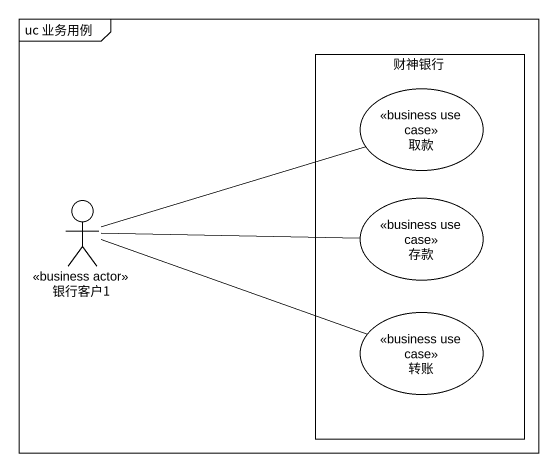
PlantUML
@startuml
mainframe uc 业务用例
rectangle 财神银行 {
  usecase 取款 <<business use case>>
  usecase 存款 <<business use case>>
  usecase 转账 <<business use case>>
}
actor 银行客户1 <<business actor>>
银行客户1 -right- 取款
银行客户1 -right- 存款
银行客户1 -right- 转账
@enduml
